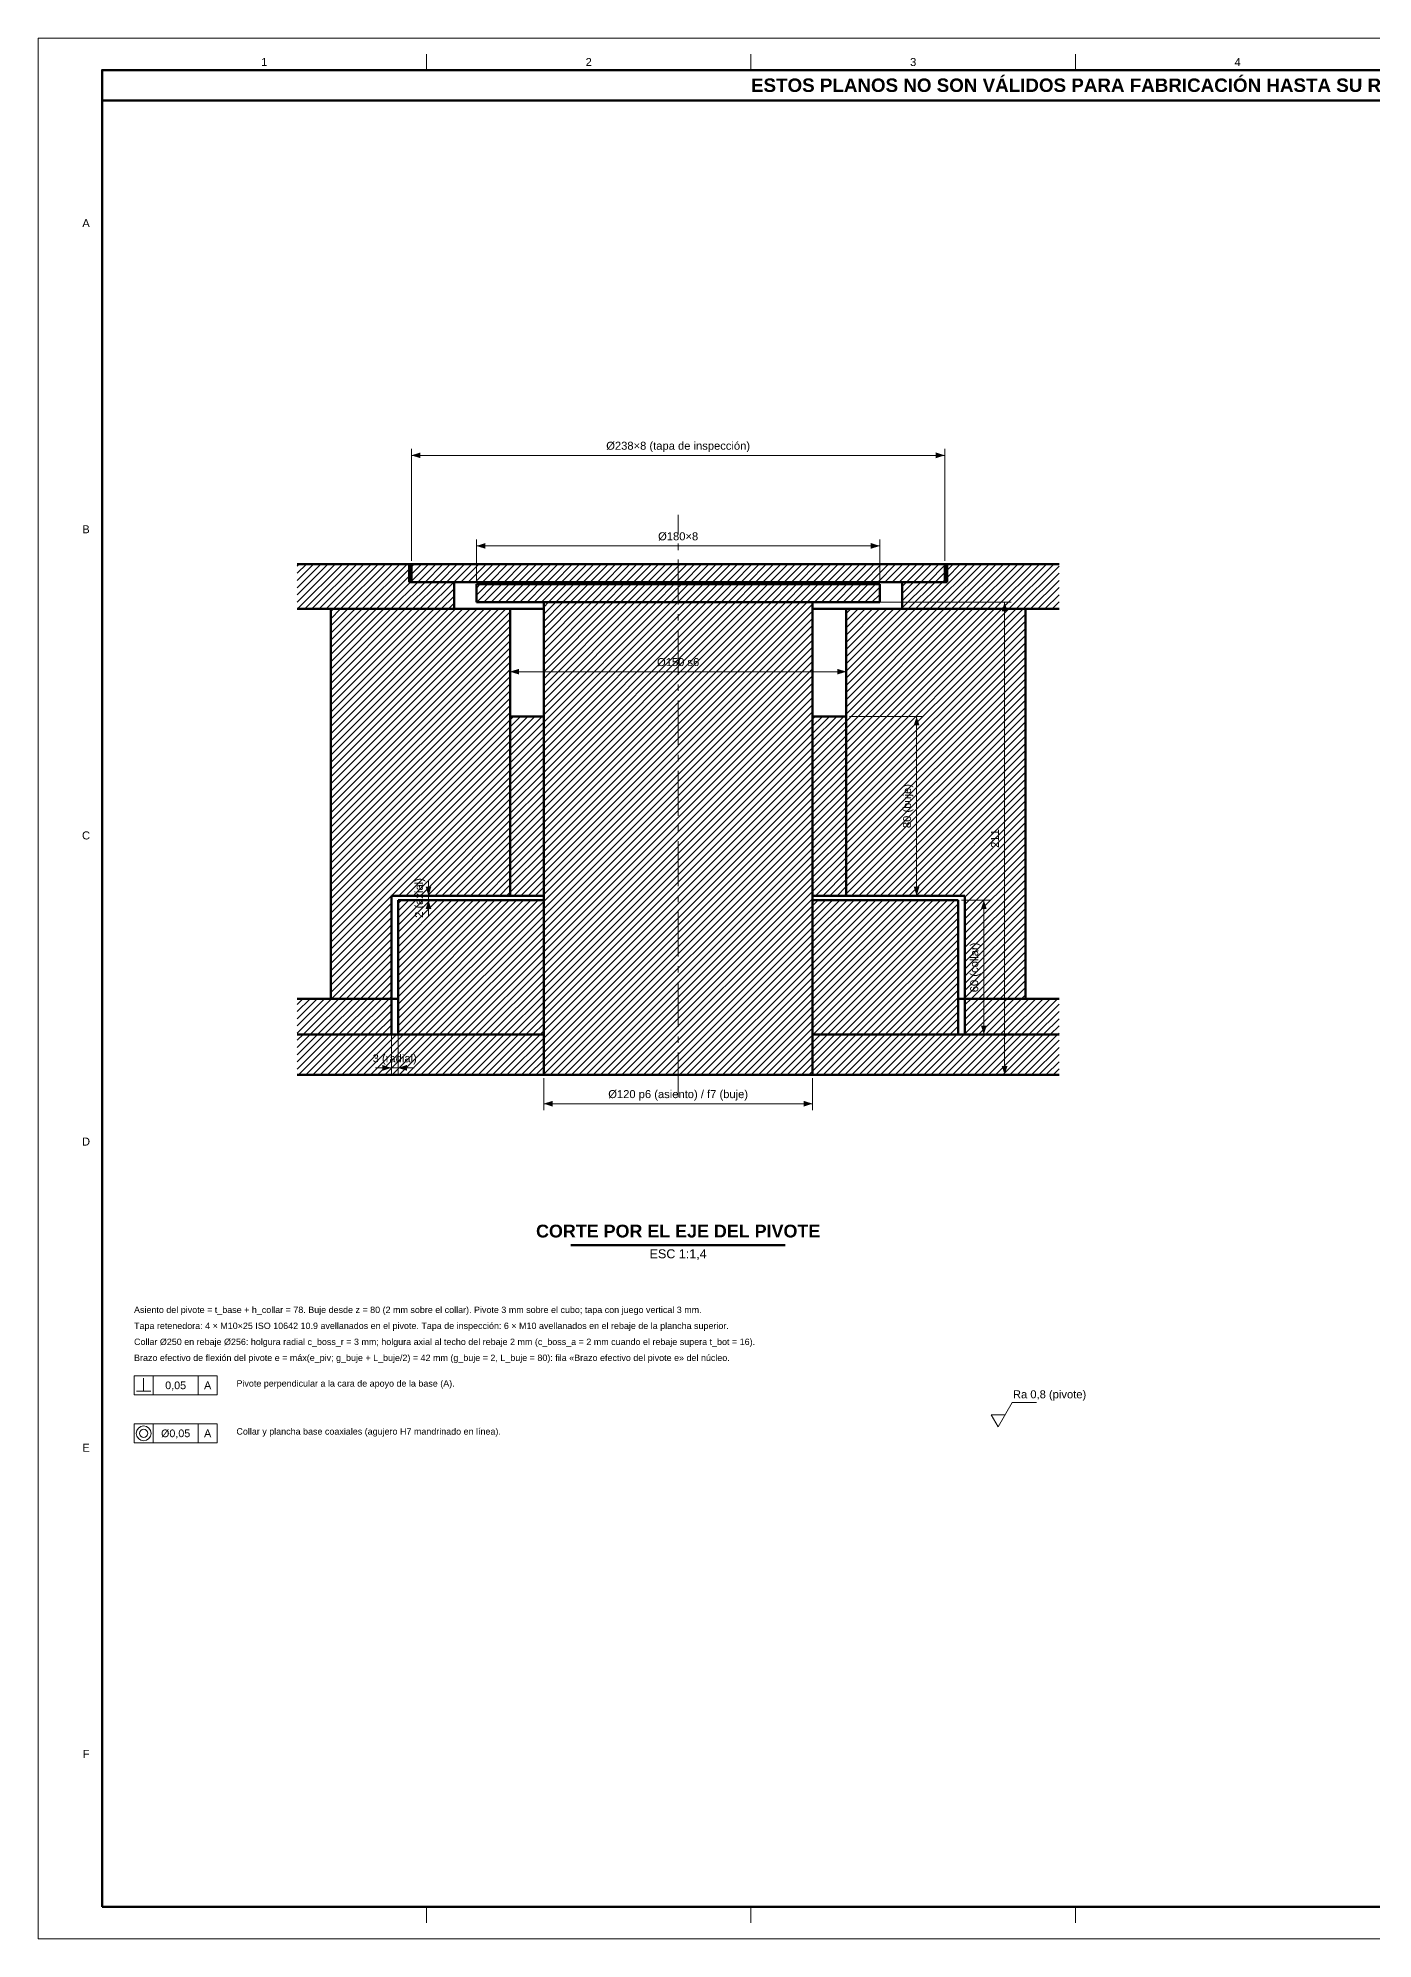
# Model space of a CAD drawing. Header units: millimetres. Extents: x 0 to 841, y 0 to 594.
# Drawn here: x 0 to 417, y 0 to 594 of the extents above; entities that cross this region are included whole.
import ezdxf
from ezdxf.enums import TextEntityAlignment as Align

# ---------------------------------------------------------------- set-up
doc = ezdxf.new("R2010")
doc.units = ezdxf.units.MM
doc.linetypes.add('EJE', pattern=[22, 14, -3, 2, -3])
for name, color, linetype, lineweight in [('ACH', 7, 'CONTINUOUS', 13), ('COTA', 7, 'CONTINUOUS', 18), ('EJE', 7, 'EJE', 18), ('FINA', 7, 'CONTINUOUS', 18), ('MARCO', 7, 'CONTINUOUS', 70), ('TXT', 7, 'CONTINUOUS', 25), ('VIS', 7, 'CONTINUOUS', 50)]:
    doc.layers.add(name, color=color, linetype=linetype, lineweight=lineweight)
doc.styles.add('STD', font='LiberationSans-Regular.ttf')
doc.styles.add('STDB', font='LiberationSans-Bold.ttf')

msp = doc.modelspace()

# ---------------------------------------------------------------- hatches: boundary and pattern name
at = {"layer": 'ACH'}
h = msp.add_hatch(dxfattribs=at)
h.set_pattern_fill('ANSI31', scale=0.5)
h.paths.add_polyline_path([(116, 429.6), (116, 424), (130, 424), (130, 415.6), (81, 415.6), (81, 429.6)])
h = msp.add_hatch(dxfattribs=at)
h.set_pattern_fill('ANSI31', scale=0.5)
h.paths.add_polyline_path([(283.3, 424), (116.7, 424), (116.7, 429.6), (283.3, 429.6)])
h = msp.add_hatch(dxfattribs=at)
h.set_pattern_fill('ANSI31', scale=0.5)
h.paths.add_polyline_path([(270, 415.6), (270, 424), (284, 424), (284, 429.6), (319, 429.6), (319, 415.6)])
h = msp.add_hatch(dxfattribs=at)
h.set_pattern_fill('ANSI31', scale=0.5)
h.paths.add_polyline_path([(263, 417.7), (137, 417.7), (137, 423.3), (263, 423.3)])
h = msp.add_hatch(dxfattribs=at)
h.set_pattern_fill('ANSI31', scale=0.5)
h.paths.add_polyline_path([(242, 270), (158, 270), (158, 417.7), (242, 417.7)])
h = msp.add_hatch(dxfattribs=at)
h.set_pattern_fill('ANSI31', scale=0.5)
h.paths.add_polyline_path([(91.5, 415.6), (147.5, 415.6), (147.5, 326), (110.4, 326), (110.4, 293.8), (91.5, 293.8)])
h = msp.add_hatch(dxfattribs=at)
h.set_pattern_fill('ANSI31', scale=0.5)
h.paths.add_polyline_path([(308.5, 293.8), (289.6, 293.8), (289.6, 326), (252.5, 326), (252.5, 415.6), (308.5, 415.6)])
h = msp.add_hatch(dxfattribs=at)
h.set_pattern_fill('ANSI31', scale=0.5)
h.paths.add_polyline_path([(147.5, 382), (158, 382), (158, 326), (147.5, 326)])
h = msp.add_hatch(dxfattribs=at)
h.set_pattern_fill('ANSI31', scale=0.5)
h.paths.add_polyline_path([(252.5, 326), (242, 326), (242, 382), (252.5, 382)])
h = msp.add_hatch(dxfattribs=at)
h.set_pattern_fill('ANSI31', scale=0.5)
h.paths.add_polyline_path([(112.5, 324.6), (158, 324.6), (158, 282.6), (112.5, 282.6)])
h = msp.add_hatch(dxfattribs=at)
h.set_pattern_fill('ANSI31', scale=0.5)
h.paths.add_polyline_path([(287.5, 282.6), (242, 282.6), (242, 324.6), (287.5, 324.6)])
h = msp.add_hatch(dxfattribs=at)
h.set_pattern_fill('ANSI31', scale=0.5)
h.paths.add_polyline_path([(110.4, 293.8), (110.4, 282.6), (81, 282.6), (81, 293.8)])
h = msp.add_hatch(dxfattribs=at)
h.set_pattern_fill('ANSI31', scale=0.5)
h.paths.add_polyline_path([(289.6, 282.6), (289.6, 293.8), (319, 293.8), (319, 282.6)])
h = msp.add_hatch(dxfattribs=at)
h.set_pattern_fill('ANSI31', scale=0.5)
h.paths.add_polyline_path([(81, 270), (81, 282.6), (158, 282.6), (158, 270)])
h = msp.add_hatch(dxfattribs=at)
h.set_pattern_fill('ANSI31', scale=0.5)
h.paths.add_polyline_path([(242, 270), (242, 282.6), (319, 282.6), (319, 270)])

# ---------------------------------------------------------------- linework, layer by layer
at = {"layer": 'COTA'}
for p, q in [((116.7, 430.6), (116.7, 465.6)), ((116.7, 463.6), (283.3, 463.6)), ((283.3, 430.6), (283.3, 465.6)), ((137, 424.3), (137, 437.3)), ((137, 435.3), (263, 435.3)), ((263, 424.3), (263, 437.3)), ((243, 417.7), (304, 417.7)), ((302, 270), (302, 417.7)), ((147.5, 383), (147.5, 398)), ((252.5, 383), (252.5, 398)), ((147.5, 396), (252.5, 396)), ((253.5, 382), (276.5, 382)), ((274.5, 326), (274.5, 382)), ((122, 326), (122, 331)), ((129, 326), (120, 326)), ((129, 324.6), (120, 324.6)), ((122, 324.6), (122, 326)), ((122, 324.6), (122, 319.6)), ((253.5, 326), (276.5, 326)), ((288.5, 324.6), (297.5, 324.6)), ((295.5, 282.6), (295.5, 324.6)), ((110.4, 287.2), (110.4, 270.2)), ((112.5, 287.2), (112.5, 270.2)), ((288.5, 282.6), (297.5, 282.6)), ((110.4, 272.2), (105.4, 272.2)), ((112.5, 272.2), (110.4, 272.2)), ((112.5, 272.2), (117.5, 272.2)), ((158, 269), (158, 259)), ((242, 269), (242, 259)), ((243, 270), (304, 270)), ((158, 261), (242, 261)), ((33, 171.2), (33, 175.2)), ((36, 170), (36, 176)), ((50, 170), (50, 176)), ((30.8, 171.2), (35.2, 171.2)), ((36, 155), (36, 161)), ((50, 155), (50, 161)), ((297.8, 163.8), (302.2, 163.8))]:
    msp.add_line(p, q, dxfattribs=at)
for points in [[(30, 170), (56, 170), (56, 176), (30, 176)], [(30, 155), (56, 155), (56, 161), (30, 161)]]:
    msp.add_lwpolyline(points, close=True, dxfattribs=at)
msp.add_lwpolyline([(297.8, 163.8), (300, 160), (304.4, 167.6), (312, 167.6)], dxfattribs=at)
for radius in [2.3, 1.3]:
    msp.add_circle((33, 158), radius, dxfattribs=at)
for points in [[(116.7, 463.6), (119.5, 462.7), (119.5, 464.5)], [(283.3, 463.6), (280.5, 464.5), (280.5, 462.7)], [(137, 435.3), (139.8, 434.4), (139.8, 436.2)], [(263, 435.3), (260.2, 436.2), (260.2, 434.4)], [(302, 417.7), (301.1, 414.9), (302.9, 414.9)], [(147.5, 396), (150.3, 395.1), (150.3, 396.9)], [(252.5, 396), (249.7, 396.9), (249.7, 395.1)], [(274.5, 382), (273.6, 379.2), (275.4, 379.2)], [(122, 326), (122.9, 328.8), (121.1, 328.8)], [(274.5, 326), (275.4, 328.8), (273.6, 328.8)], [(122, 324.6), (121.1, 321.8), (122.9, 321.8)], [(295.5, 324.6), (294.6, 321.8), (296.4, 321.8)], [(295.5, 282.6), (296.4, 285.4), (294.6, 285.4)], [(110.4, 272.2), (107.6, 273.1), (107.6, 271.3)], [(112.5, 272.2), (115.3, 271.3), (115.3, 273.1)], [(302, 270), (302.9, 272.8), (301.1, 272.8)], [(158, 261), (160.8, 260.1), (160.8, 261.9)], [(242, 261), (239.2, 261.9), (239.2, 260.1)]]:
    msp.add_solid(points, dxfattribs=at)
at = {"layer": 'EJE'}
msp.add_line((200, 263), (200, 445), dxfattribs=at)
at = {"layer": 'FINA'}
for p, q in [((121.375, 584), (121.375, 589)), ((222.75, 584), (222.75, 589)), ((324.125, 584), (324.125, 589)), ((121.375, 10), (121.375, 5)), ((222.75, 10), (222.75, 5)), ((324.125, 10), (324.125, 5))]:
    msp.add_line(p, q, dxfattribs=at)
msp.add_lwpolyline([(0, 0), (841, 0), (841, 594), (0, 594)], close=True, dxfattribs=at)
at = {"layer": 'MARCO'}
for points in [[(20, 10), (831, 10), (831, 584), (20, 584)], [(20, 574.5), (831, 574.5), (831, 584), (20, 584)]]:
    msp.add_lwpolyline(points, close=True, dxfattribs=at)
at = {"layer": 'VIS'}
msp.add_line((166.52, 216.8), (233.48, 216.8), dxfattribs=at)
for points in [[(116, 429.6), (81, 429.6)], [(116, 429.6), (116, 424)], [(116, 429.6), (116.1167, 429.6), (116.2333, 429.6), (116.35, 429.6), (116.4667, 429.6), (116.5833, 429.6), (116.7, 429.6)], [(116.7, 429.6), (116.7, 424)], [(283.3, 429.6), (116.7, 429.6)], [(283.3, 429.6), (283.4167, 429.6), (283.5333, 429.6), (283.65, 429.6), (283.7667, 429.6), (283.8833, 429.6), (284, 429.6)], [(283.3, 424), (283.3, 429.6)], [(319, 429.6), (284, 429.6)], [(284, 424), (284, 429.6)], [(130, 424), (116, 424)], [(283.3, 424), (116.7, 424)], [(130, 424), (130, 415.6)], [(137, 423.3), (137, 417.7)], [(263, 423.3), (137, 423.3)], [(263, 417.7), (263, 423.3)], [(284, 424), (270, 424)], [(270, 415.6), (270, 424)], [(263, 417.7), (137, 417.7)], [(158, 417.7), (158, 270)], [(242, 417.7), (158, 417.7)], [(242, 270), (242, 417.7)], [(130, 415.6), (81, 415.6)], [(91.5, 415.6), (91.5, 293.8)], [(147.5, 415.6), (91.5, 415.6)], [(147.5, 415.6), (147.5, 326)], [(158, 415.6), (157.5625, 415.6), (157.125, 415.6), (156.6875, 415.6), (156.25, 415.6), (155.8125, 415.6), (155.375, 415.6), (154.9375, 415.6), (154.5, 415.6), (154.0625, 415.6), (153.625, 415.6), (153.1875, 415.6), (152.75, 415.6), (152.3125, 415.6), (151.875, 415.6), (151.4375, 415.6), (151, 415.6), (150.5625, 415.6), (150.125, 415.6), (149.6875, 415.6), (149.25, 415.6), (148.8125, 415.6), (148.375, 415.6), (147.9375, 415.6), (147.5, 415.6)], [(252.5, 415.6), (252.08, 415.6), (251.66, 415.6), (251.24, 415.6), (250.82, 415.6), (250.4, 415.6), (249.98, 415.6), (249.56, 415.6), (249.14, 415.6), (248.72, 415.6), (248.3, 415.6), (247.88, 415.6), (247.46, 415.6), (247.04, 415.6), (246.62, 415.6), (246.2, 415.6), (245.78, 415.6), (245.36, 415.6), (244.94, 415.6), (244.52, 415.6), (244.1, 415.6), (243.68, 415.6), (243.26, 415.6), (242.84, 415.6), (242.42, 415.6), (242, 415.6)], [(308.5, 415.6), (252.5, 415.6)], [(252.5, 326), (252.5, 415.6)], [(319, 415.6), (270, 415.6)], [(308.5, 293.8), (308.5, 415.6)], [(147.5, 382), (147.5, 326)], [(158, 382), (147.5, 382)], [(158, 382), (158, 326)], [(252.5, 382), (242, 382)], [(242, 326), (242, 382)], [(252.5, 326), (252.5, 382)], [(110.4, 326), (110.4, 293.8)], [(147.5, 326), (110.4, 326)], [(112.5, 324.6), (112.5, 282.6)], [(158, 324.6), (112.5, 324.6)], [(158, 326), (147.5, 326)], [(158, 324.6), (158, 282.6)], [(252.5, 326), (242, 326)], [(287.5, 324.6), (242, 324.6)], [(242, 282.6), (242, 324.6)], [(289.6, 326), (252.5, 326)], [(287.5, 282.6), (287.5, 324.6)], [(289.6, 293.8), (289.6, 326)], [(110.4, 293.8), (81, 293.8)], [(110.4, 293.8), (91.5, 293.8)], [(110.4, 293.8), (110.75, 293.8), (111.1, 293.8), (111.45, 293.8), (111.8, 293.8), (112.15, 293.8), (112.5, 293.8)], [(110.4, 293.8), (110.4, 282.6)], [(112.5, 293.8), (112.15, 293.8), (111.8, 293.8), (111.45, 293.8), (111.1, 293.8), (110.75, 293.8), (110.4, 293.8)], [(287.5, 293.8), (287.85, 293.8), (288.2, 293.8), (288.55, 293.8), (288.9, 293.8), (289.25, 293.8), (289.6, 293.8)], [(289.6, 293.8), (289.25, 293.8), (288.9, 293.8), (288.55, 293.8), (288.2, 293.8), (287.85, 293.8), (287.5, 293.8)], [(308.5, 293.8), (289.6, 293.8)], [(319, 293.8), (289.6, 293.8)], [(289.6, 282.6), (289.6, 293.8)], [(158, 282.6), (81, 282.6)], [(110.4, 282.6), (81, 282.6)], [(158, 282.6), (112.5, 282.6)], [(158, 282.6), (158, 270)], [(319, 282.6), (242, 282.6)], [(242, 270), (242, 282.6)], [(287.5, 282.6), (242, 282.6)], [(319, 282.6), (289.6, 282.6)], [(158, 270), (81, 270)], [(242, 270), (158, 270)], [(319, 270), (242, 270)]]:
    msp.add_lwpolyline(points, dxfattribs=at)

# ---------------------------------------------------------------- texts
at = {"layer": 'TXT'}
for s, height, style, p in [('1', 2.5, 'STD', (70.6875, 586.5)), ('2', 2.5, 'STD', (172.0625, 586.5)), ('ESTOS PLANOS NO SON VÁLIDOS PARA FABRICACIÓN HASTA SU REVISIÓN Y APROBACIÓN POR UN INGENIERO CALCULISTA HABILITADO.', 4.2, 'STDB', (425.5, 579.25)), ('3', 2.5, 'STD', (273.4375, 586.5)), ('4', 2.5, 'STD', (374.8125, 586.5)), ('A', 2.5, 'STD', (15, 536.1667)), ('B', 2.5, 'STD', (15, 440.5)), ('C', 2.5, 'STD', (15, 344.8333)), ('D', 2.5, 'STD', (15, 249.1667)), ('0,05', 2.4, 'STD', (43, 173)), ('A', 2.4, 'STD', (53, 173)), ('E', 2.5, 'STD', (15, 153.5)), ('Ø0,05', 2.4, 'STD', (43, 158)), ('A', 2.4, 'STD', (53, 158)), ('F', 2.5, 'STD', (15, 57.8333))]:
    msp.add_text(s, height=height, dxfattribs=dict(at, style=style)).set_placement(p, align=Align.MIDDLE_CENTER)
for s, height, style, p in [('Ø238×8 (tapa de inspección)', 2.5, 'STD', (200, 464.6)), ('Ø180×8', 2.5, 'STD', (200, 436.3)), ('Ø150 s6', 2.5, 'STD', (200, 397)), ('Ø120 p6 (asiento) / f7 (buje)', 2.5, 'STD', (200, 262)), ('CORTE POR EL EJE DEL PIVOTE', 4, 'STDB', (200, 218))]:
    msp.add_text(s, height=height, dxfattribs=dict(at, style=style)).set_placement(p, align=Align.BOTTOM_CENTER)
at = {"layer": 'TXT', "style": 'STD'}
for s, rotation, p in [('80 (buje)', 90, (273.5, 354)), ('211', 90, (301, 343.85)), ('2 (axial)', 90, (121, 325.3)), ('60 (collar)', 90, (294.5, 303.6)), ('3 (radial)', 360, (111.45, 273.2))]:
    msp.add_text(s, height=2.5, rotation=rotation, dxfattribs=at).set_placement(p, align=Align.BOTTOM_CENTER)
msp.add_text('ESC 1:1,4', height=2.8, dxfattribs=at).set_placement((200, 215.5), align=Align.TOP_CENTER)
for s, height, p in [('Asiento del pivote = t_base + h_collar = 78. Buje desde z = 80 (2 mm sobre el collar). Pivote 3 mm sobre el cubo; tapa con juego vertical 3 mm.', 2, (30, 195)), ('Tapa retenedora: 4 × M10×25 ISO 10642 10.9 avellanados en el pivote. Tapa de inspección: 6 × M10 avellanados en el rebaje de la plancha superior.', 2, (30, 190)), ('Collar Ø250 en rebaje Ø256: holgura radial c_boss_r = 3 mm; holgura axial al techo del rebaje 2 mm (c_boss_a = 2 mm cuando el rebaje supera t_bot = 16).', 2, (30, 185)), ('Brazo efectivo de flexión del pivote e = máx(e_piv; g_buje + L_buje/2) = 42 mm (g_buje = 2, L_buje = 80): fila «Brazo efectivo del pivote e» del núcleo.', 2, (30, 180)), ('Pivote perpendicular a la cara de apoyo de la base (A).', 2, (62, 172)), ('Ra 0,8 (pivote)', 2.5, (304.6, 168.2)), ('Collar y plancha base coaxiales (agujero H7 mandrinado en línea).', 2, (62, 157))]:
    msp.add_text(s, height=height, dxfattribs=at).set_placement(p, align=Align.BOTTOM_LEFT)

doc.saveas('drawing.dxf')
